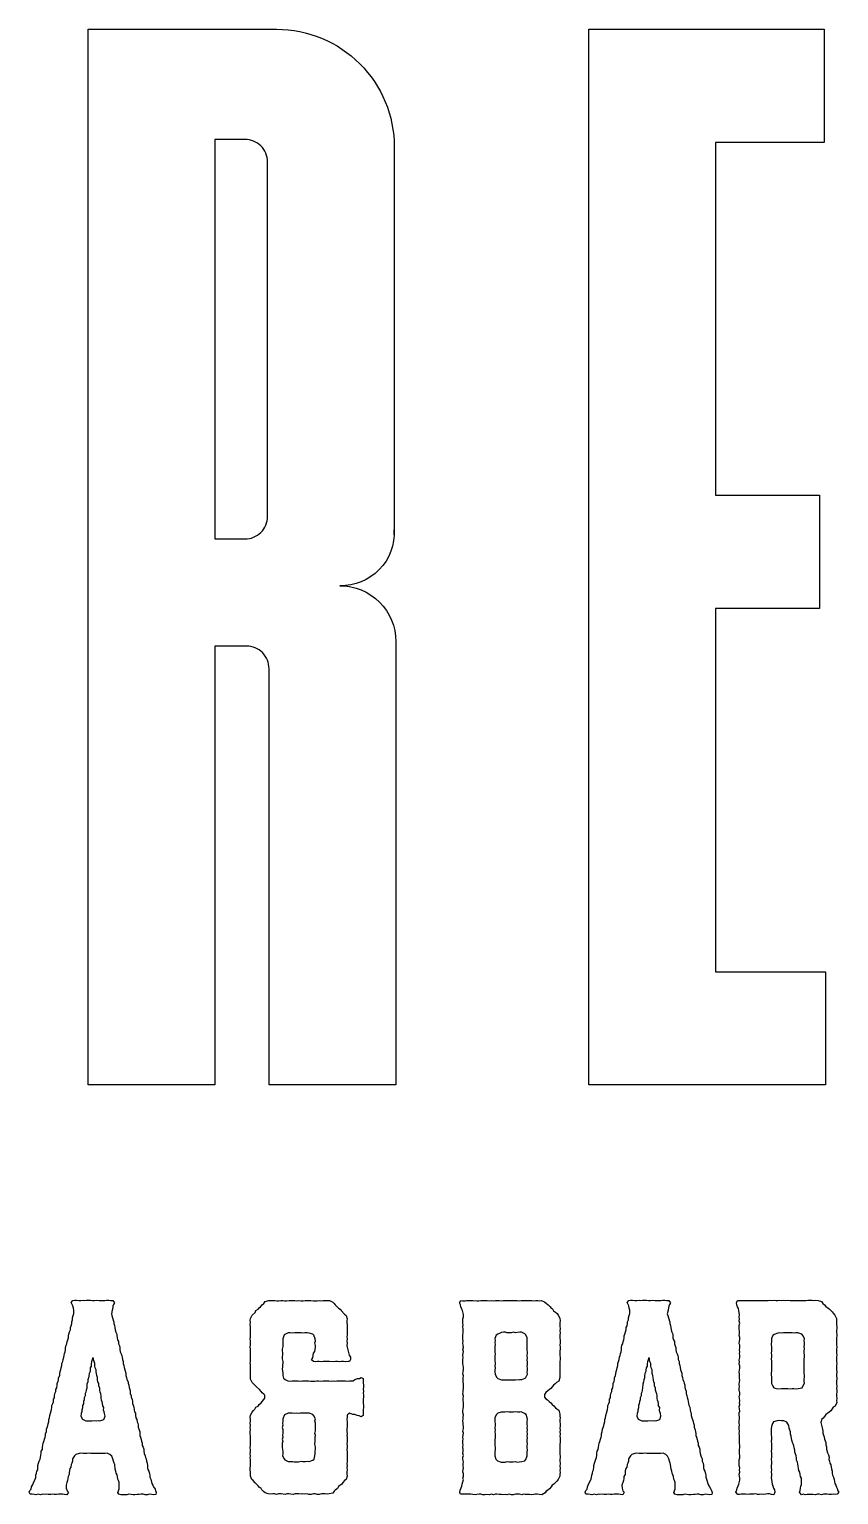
# Model space of a CAD drawing. Extents: x 1.4 to 53.1, y -29.6 to -4.3.
# Drawn here: x 39.16 to 53.06, y -29.63 to -4.45 of the extents above; entities that cross this region are included whole.
import ezdxf

# ---------------------------------------------------------------- set-up
doc = ezdxf.new("R2010")
doc.units = 0
doc.layers.add('INK_EXT_XXXXXX', color=7, linetype='CONTINUOUS')

msp = doc.modelspace()

# ---------------------------------------------------------------- linework, layer by layer
at = {"layer": 'INK_EXT_XXXXXX', "color": 7}
for points in [[(45.427, -13.051, -0.433903), (44.494, -14.01, -0.414214), (45.453, -14.969), (45.453, -22.586), (43.276, -22.586), (43.276, -15.435, 0.414214), (42.888, -15.046), (42.344, -15.046), (42.344, -22.586), (40.167, -22.586), (40.167, -4.449), (43.406, -4.449, -0.414214), (45.427, -6.47), (45.427, -13.138)], [(42.862, -13.207, 0.414214), (43.251, -12.818), (43.251, -6.729, 0.414214), (42.862, -6.341), (42.344, -6.341), (42.344, -13.207), (42.862, -13.207)]]:
    msp.add_lwpolyline(points, format="xyb", close=True, dxfattribs=at)
for points in [[(52.811, -4.449), (52.811, -6.393), (50.946, -6.393), (50.946, -12.456), (52.733, -12.456), (52.733, -14.399), (50.946, -14.399), (50.946, -20.643), (52.837, -20.643), (52.837, -22.586), (48.769, -22.586), (48.769, -4.449)], [(42.862, -6.341), (42.862, -6.341)], [(41.277, -29.466), (41.29, -29.492), (41.316, -29.532), (41.325, -29.554), (41.338, -29.593), (41.329, -29.624), (41.286, -29.628), (41.26, -29.624), (41.22, -29.619), (41.185, -29.628), (41.146, -29.628), (41.11, -29.619), (41.08, -29.619), (41.045, -29.624), (41.014, -29.624), (40.97, -29.628), (40.94, -29.628), (40.905, -29.624), (40.865, -29.619), (40.834, -29.628), (40.734, -29.628), (40.694, -29.619), (40.677, -29.589), (40.69, -29.563), (40.699, -29.528), (40.699, -29.453), (40.699, -29.418), (40.69, -29.387), (40.677, -29.361), (40.672, -29.317), (40.663, -29.286), (40.65, -29.256), (40.642, -29.225), (40.633, -29.19), (40.624, -29.111), (40.615, -29.089), (40.602, -29.054), (40.593, -29.01), (40.572, -28.967), (40.541, -28.94), (40.493, -28.914), (40.458, -28.923), (40.387, -28.923), (40.344, -28.918), (40.252, -28.918), (40.212, -28.923), (40.182, -28.914), (40.146, -28.918), (40.111, -28.923), (40.081, -28.918), (40.037, -28.914), (40.011, -28.923), (39.958, -28.936), (39.932, -28.962), (39.897, -29.01), (39.897, -29.05), (39.888, -29.089), (39.875, -29.111), (39.87, -29.155), (39.853, -29.181), (39.844, -29.221), (39.84, -29.247), (39.84, -29.282), (39.822, -29.317), (39.818, -29.352), (39.813, -29.387), (39.8, -29.418), (39.787, -29.462), (39.792, -29.519), (39.805, -29.563), (39.827, -29.584), (39.8, -29.628), (39.761, -29.624), (39.726, -29.619), (39.656, -29.619), (39.621, -29.624), (39.586, -29.624), (39.555, -29.619), (39.524, -29.624), (39.48, -29.624), (39.454, -29.619), (39.41, -29.624), (39.384, -29.619), (39.349, -29.628), (39.309, -29.619), (39.27, -29.628), (39.239, -29.624), (39.204, -29.619), (39.169, -29.619), (39.156, -29.584), (39.165, -29.554), (39.187, -29.532), (39.196, -29.492), (39.209, -29.466), (39.226, -29.427), (39.257, -29.361), (39.266, -29.335), (39.27, -29.291), (39.279, -29.256), (39.288, -29.225), (39.301, -29.199), (39.305, -29.155), (39.305, -29.129), (39.314, -29.089), (39.327, -29.05), (39.34, -29.019), (39.349, -28.988), (39.353, -28.949), (39.358, -28.914), (39.362, -28.883), (39.38, -28.853), (39.384, -28.809), (39.388, -28.778), (39.393, -28.743), (39.406, -28.712), (39.419, -28.677), (39.428, -28.638), (39.437, -28.616), (39.437, -28.581), (39.45, -28.542), (39.454, -28.502), (39.463, -28.476), (39.476, -28.441), (39.48, -28.41), (39.494, -28.371), (39.494, -28.336), (39.502, -28.305), (39.511, -28.27), (39.52, -28.23), (39.537, -28.165), (39.546, -28.13), (39.546, -28.095), (39.559, -28.064), (39.572, -28.033), (39.572, -27.989), (39.59, -27.963), (39.59, -27.928), (39.594, -27.889), (39.612, -27.854), (39.612, -27.823), (39.629, -27.793), (39.634, -27.748), (39.634, -27.718), (39.651, -27.679), (39.66, -27.652), (39.66, -27.621), (39.678, -27.582), (39.682, -27.551), (39.686, -27.512), (39.699, -27.477), (39.704, -27.451), (39.717, -27.411), (39.717, -27.376), (39.73, -27.337), (39.739, -27.306), (39.748, -27.266), (39.756, -27.236), (39.761, -27.201), (39.774, -27.175), (39.778, -27.131), (39.778, -27.1), (39.787, -27.061), (39.8, -27.039), (39.809, -26.995), (39.818, -26.968), (39.827, -26.933), (39.827, -26.898), (39.835, -26.868), (39.849, -26.828), (39.862, -26.793), (39.862, -26.754), (39.875, -26.728), (39.884, -26.684), (39.884, -26.657), (39.897, -26.622), (39.901, -26.587), (39.91, -26.548), (39.923, -26.517), (39.923, -26.456), (39.914, -26.421), (39.906, -26.386), (39.892, -26.359), (39.875, -26.324), (39.906, -26.289), (39.936, -26.285), (39.967, -26.285), (40.006, -26.294), (40.041, -26.294), (40.081, -26.285), (40.107, -26.289), (40.138, -26.285), (40.208, -26.285), (40.243, -26.294), (40.278, -26.294), (40.317, -26.285), (40.357, -26.289), (40.414, -26.289), (40.453, -26.294), (40.484, -26.285), (40.523, -26.285), (40.554, -26.289), (40.593, -26.294), (40.62, -26.329), (40.602, -26.359), (40.593, -26.39), (40.589, -26.416), (40.58, -26.456), (40.567, -26.522), (40.576, -26.552), (40.585, -26.592), (40.611, -26.662), (40.611, -26.684), (40.62, -26.723), (40.628, -26.758), (40.633, -26.798), (40.642, -26.833), (40.659, -26.868), (40.659, -26.894), (40.663, -26.933), (40.672, -26.968), (40.69, -26.995), (40.69, -27.034), (40.703, -27.069), (40.712, -27.1), (40.712, -27.135), (40.72, -27.175), (40.734, -27.209), (40.747, -27.24), (40.751, -27.266), (40.756, -27.306), (40.769, -27.337), (40.769, -27.376), (40.782, -27.411), (40.786, -27.442), (40.795, -27.481), (40.817, -27.543), (40.817, -27.582), (40.826, -27.613), (40.834, -27.648), (40.852, -27.687), (40.856, -27.713), (40.865, -27.748), (40.87, -27.784), (40.883, -27.823), (40.891, -27.849), (40.891, -27.889), (40.905, -27.928), (40.909, -27.954), (40.922, -27.994), (40.927, -28.029), (40.931, -28.064), (40.94, -28.09), (40.953, -28.125), (40.957, -28.169), (40.966, -28.204), (40.979, -28.226), (40.979, -28.265), (40.988, -28.305), (41.001, -28.336), (41.01, -28.375), (41.018, -28.401), (41.027, -28.432), (41.027, -28.467), (41.045, -28.511), (41.053, -28.546), (41.058, -28.577), (41.058, -28.612), (41.067, -28.638), (41.08, -28.682), (41.084, -28.708), (41.097, -28.743), (41.097, -28.783), (41.115, -28.813), (41.124, -28.844), (41.124, -28.879), (41.132, -28.918), (41.146, -28.958), (41.154, -28.988), (41.163, -29.015), (41.167, -29.054), (41.181, -29.089), (41.189, -29.129), (41.189, -29.164), (41.194, -29.195), (41.211, -29.225), (41.22, -29.265), (41.229, -29.3), (41.229, -29.33), (41.242, -29.361), (41.264, -29.435)], [(44.752, -27.648), (44.795, -27.634), (44.83, -27.63), (44.861, -27.613), (44.892, -27.634), (44.892, -27.713), (44.9, -27.74), (44.896, -27.775), (44.892, -27.819), (44.896, -27.849), (44.892, -27.889), (44.896, -27.915), (44.9, -27.95), (44.892, -27.985), (44.892, -28.055), (44.896, -28.095), (44.9, -28.125), (44.892, -28.169), (44.892, -28.27), (44.861, -28.292), (44.826, -28.274), (44.791, -28.27), (44.752, -28.252), (44.717, -28.248), (44.655, -28.226), (44.616, -28.261), (44.616, -28.296), (44.611, -28.331), (44.616, -28.375), (44.616, -28.406), (44.62, -28.445), (44.611, -28.507), (44.611, -28.542), (44.62, -28.581), (44.611, -28.612), (44.616, -28.642), (44.62, -28.686), (44.616, -28.717), (44.611, -28.756), (44.62, -28.783), (44.616, -28.818), (44.611, -28.857), (44.62, -28.888), (44.616, -28.927), (44.616, -28.988), (44.62, -29.024), (44.62, -29.063), (44.611, -29.098), (44.62, -29.129), (44.611, -29.164), (44.616, -29.199), (44.611, -29.238), (44.611, -29.269), (44.62, -29.308), (44.598, -29.37), (44.572, -29.387), (44.541, -29.418), (44.524, -29.449), (44.489, -29.471), (44.467, -29.488), (44.449, -29.523), (44.414, -29.549), (44.397, -29.567), (44.37, -29.602), (44.309, -29.615), (44.278, -29.619), (44.239, -29.615), (44.177, -29.615), (44.138, -29.624), (44.103, -29.624), (44.068, -29.615), (44.037, -29.615), (44.002, -29.624), (43.958, -29.624), (43.928, -29.615), (43.893, -29.619), (43.853, -29.615), (43.827, -29.619), (43.788, -29.615), (43.722, -29.615), (43.691, -29.624), (43.647, -29.619), (43.617, -29.615), (43.582, -29.615), (43.551, -29.624), (43.481, -29.615), (43.437, -29.615), (43.406, -29.624), (43.367, -29.615), (43.341, -29.615), (43.297, -29.619), (43.262, -29.615), (43.209, -29.598), (43.183, -29.576), (43.152, -29.545), (43.139, -29.523), (43.104, -29.497), (43.086, -29.475), (43.056, -29.44), (43.038, -29.422), (43.003, -29.387), (42.981, -29.37), (42.959, -29.308), (42.955, -29.273), (42.955, -29.234), (42.951, -29.208), (42.951, -29.168), (42.959, -29.138), (42.959, -29.024), (42.951, -28.988), (42.959, -28.967), (42.951, -28.923), (42.955, -28.892), (42.955, -28.862), (42.951, -28.818), (42.959, -28.783), (42.959, -28.756), (42.955, -28.717), (42.959, -28.686), (42.955, -28.642), (42.959, -28.616), (42.951, -28.581), (42.951, -28.55), (42.955, -28.507), (42.951, -28.471), (42.959, -28.441), (42.951, -28.401), (42.959, -28.366), (42.959, -28.331), (42.951, -28.301), (42.959, -28.261), (42.986, -28.213), (43.008, -28.182), (43.034, -28.156), (43.051, -28.125), (43.086, -28.108), (43.104, -28.077), (43.139, -28.051), (43.161, -28.024), (43.187, -27.994), (43.205, -27.967), (43.205, -27.919), (43.187, -27.902), (43.157, -27.88), (43.139, -27.854), (43.113, -27.823), (43.06, -27.775), (43.03, -27.744), (43.012, -27.727), (42.986, -27.7), (42.959, -27.643), (42.955, -27.604), (42.955, -27.499), (42.959, -27.464), (42.955, -27.437), (42.955, -27.394), (42.951, -27.372), (42.959, -27.337), (42.955, -27.301), (42.955, -27.262), (42.959, -27.231), (42.959, -27.126), (42.951, -27.087), (42.959, -27.052), (42.959, -26.982), (42.951, -26.951), (42.955, -26.92), (42.955, -26.881), (42.959, -26.85), (42.955, -26.811), (42.959, -26.785), (42.959, -26.745), (42.951, -26.706), (42.955, -26.671), (42.951, -26.635), (42.959, -26.6), (42.986, -26.543), (43.038, -26.5), (43.051, -26.465), (43.086, -26.443), (43.108, -26.416), (43.13, -26.399), (43.157, -26.368), (43.187, -26.342), (43.209, -26.311), (43.271, -26.289), (43.297, -26.294), (43.376, -26.294), (43.411, -26.298), (43.446, -26.298), (43.476, -26.289), (43.511, -26.289), (43.542, -26.298), (43.577, -26.298), (43.621, -26.294), (43.652, -26.289), (43.687, -26.294), (43.718, -26.294), (43.753, -26.298), (43.788, -26.294), (43.827, -26.298), (43.862, -26.298), (43.897, -26.294), (43.923, -26.294), (43.967, -26.289), (43.994, -26.289), (44.037, -26.298), (44.103, -26.298), (44.134, -26.289), (44.169, -26.298), (44.204, -26.289), (44.243, -26.294), (44.274, -26.294), (44.313, -26.289), (44.37, -26.32), (44.397, -26.342), (44.414, -26.368), (44.471, -26.425), (44.497, -26.443), (44.515, -26.465), (44.572, -26.526), (44.598, -26.548), (44.616, -26.609), (44.611, -26.64), (44.611, -26.671), (44.616, -26.71), (44.616, -26.749), (44.62, -26.785), (44.62, -26.855), (44.616, -26.881), (44.611, -26.916), (44.616, -26.951), (44.611, -26.995), (44.62, -27.025), (44.611, -27.065), (44.616, -27.096), (44.633, -27.161), (44.651, -27.231), (44.673, -27.266), (44.677, -27.306), (44.66, -27.341), (44.633, -27.341), (44.594, -27.345), (44.554, -27.337), (44.519, -27.337), (44.489, -27.345), (44.449, -27.337), (44.419, -27.337), (44.384, -27.345), (44.313, -27.337), (44.283, -27.337), (44.248, -27.341), (44.208, -27.337), (44.169, -27.345), (44.138, -27.337), (44.107, -27.337), (44.072, -27.345), (44.037, -27.337), (44.007, -27.31), (44.029, -27.275), (44.042, -27.196), (44.064, -27.17), (44.072, -27.096), (44.072, -27.065), (44.064, -27.017), (44.072, -26.99), (44.068, -26.951), (44.046, -26.89), (44.029, -26.868), (43.963, -26.855), (43.932, -26.846), (43.893, -26.85), (43.853, -26.855), (43.827, -26.85), (43.783, -26.846), (43.748, -26.85), (43.718, -26.846), (43.678, -26.855), (43.639, -26.846), (43.604, -26.846), (43.538, -26.881), (43.511, -26.951), (43.511, -27.082), (43.503, -27.126), (43.503, -27.157), (43.507, -27.192), (43.507, -27.227), (43.503, -27.262), (43.503, -27.293), (43.511, -27.337), (43.511, -27.367), (43.507, -27.398), (43.507, -27.437), (43.503, -27.468), (43.511, -27.538), (43.511, -27.582), (43.525, -27.626), (43.555, -27.648), (43.599, -27.67), (43.639, -27.679), (43.674, -27.67), (43.704, -27.674), (43.748, -27.67), (43.774, -27.674), (43.809, -27.679), (43.853, -27.67), (43.88, -27.674), (43.919, -27.67), (43.954, -27.674), (43.994, -27.679), (44.064, -27.679), (44.094, -27.674), (44.125, -27.674), (44.169, -27.679), (44.204, -27.67), (44.234, -27.674), (44.27, -27.674), (44.305, -27.67), (44.344, -27.679), (44.375, -27.674), (44.405, -27.679), (44.44, -27.67), (44.48, -27.67), (44.519, -27.674), (44.55, -27.67), (44.589, -27.67), (44.62, -27.679), (44.655, -27.67), (44.721, -27.67)], [(46.587, -26.438), (46.57, -26.403), (46.565, -26.368), (46.548, -26.333), (46.57, -26.294), (46.6, -26.298), (46.644, -26.298), (46.671, -26.294), (46.714, -26.294), (46.749, -26.289), (46.776, -26.289), (46.846, -26.298), (46.881, -26.298), (46.916, -26.289), (46.951, -26.294), (46.982, -26.294), (47.021, -26.289), (47.061, -26.298), (47.091, -26.294), (47.131, -26.298), (47.166, -26.294), (47.196, -26.294), (47.227, -26.289), (47.271, -26.298), (47.297, -26.294), (47.337, -26.289), (47.363, -26.289), (47.402, -26.294), (47.433, -26.294), (47.468, -26.289), (47.512, -26.294), (47.538, -26.289), (47.582, -26.298), (47.608, -26.289), (47.639, -26.289), (47.683, -26.294), (47.744, -26.294), (47.788, -26.289), (47.819, -26.298), (47.858, -26.294), (47.893, -26.294), (47.924, -26.298), (47.954, -26.289), (48.011, -26.316), (48.042, -26.346), (48.073, -26.364), (48.099, -26.395), (48.121, -26.421), (48.147, -26.434), (48.165, -26.469), (48.195, -26.491), (48.226, -26.513), (48.244, -26.543), (48.27, -26.596), (48.279, -26.64), (48.27, -26.671), (48.27, -26.71), (48.274, -26.736), (48.279, -26.771), (48.274, -26.815), (48.279, -26.85), (48.274, -26.881), (48.27, -26.92), (48.279, -26.99), (48.279, -27.021), (48.274, -27.061), (48.279, -27.091), (48.279, -27.122), (48.27, -27.161), (48.27, -27.196), (48.274, -27.236), (48.279, -27.271), (48.279, -27.306), (48.274, -27.337), (48.274, -27.376), (48.27, -27.407), (48.27, -27.586), (48.274, -27.617), (48.252, -27.679), (48.217, -27.7), (48.191, -27.722), (48.165, -27.744), (48.138, -27.775), (48.117, -27.805), (48.095, -27.823), (48.068, -27.845), (48.033, -27.871), (48.011, -27.906), (48.011, -27.954), (48.033, -27.981), (48.06, -27.998), (48.09, -28.029), (48.117, -28.051), (48.143, -28.081), (48.169, -28.099), (48.195, -28.134), (48.222, -28.152), (48.252, -28.178), (48.27, -28.244), (48.27, -28.279), (48.279, -28.305), (48.274, -28.34), (48.274, -28.375), (48.279, -28.41), (48.279, -28.45), (48.274, -28.485), (48.279, -28.52), (48.27, -28.55), (48.279, -28.59), (48.274, -28.625), (48.279, -28.651), (48.279, -28.73), (48.27, -28.761), (48.27, -28.927), (48.279, -28.971), (48.27, -29.041), (48.279, -29.098), (48.274, -29.133), (48.279, -29.177), (48.27, -29.212), (48.279, -29.247), (48.27, -29.278), (48.27, -29.308), (48.244, -29.37), (48.222, -29.396), (48.191, -29.422), (48.169, -29.449), (48.138, -29.466), (48.125, -29.492), (48.095, -29.528), (48.068, -29.549), (48.038, -29.567), (48.02, -29.598), (47.963, -29.628), (47.919, -29.624), (47.884, -29.619), (47.849, -29.619), (47.823, -29.624), (47.788, -29.628), (47.748, -29.624), (47.678, -29.624), (47.643, -29.619), (47.617, -29.628), (47.578, -29.619), (47.512, -29.619), (47.472, -29.628), (47.442, -29.628), (47.402, -29.619), (47.363, -29.628), (47.337, -29.624), (47.293, -29.628), (47.267, -29.624), (47.232, -29.624), (47.192, -29.619), (47.166, -29.619), (47.131, -29.628), (47.096, -29.619), (47.056, -29.628), (47.017, -29.624), (46.982, -29.628), (46.947, -29.628), (46.916, -29.619), (46.885, -29.619), (46.846, -29.624), (46.815, -29.628), (46.776, -29.624), (46.745, -29.619), (46.565, -29.619), (46.552, -29.589), (46.557, -29.549), (46.574, -29.51), (46.587, -29.479), (46.592, -29.449), (46.614, -29.37), (46.605, -29.343), (46.614, -29.308), (46.614, -29.269), (46.605, -29.234), (46.609, -29.195), (46.614, -29.164), (46.609, -29.133), (46.609, -29.098), (46.614, -29.063), (46.605, -29.019), (46.605, -28.984), (46.614, -28.953), (46.605, -28.918), (46.609, -28.879), (46.609, -28.844), (46.605, -28.818), (46.609, -28.774), (46.605, -28.748), (46.605, -28.704), (46.609, -28.669), (46.605, -28.638), (46.609, -28.598), (46.614, -28.572), (46.605, -28.537), (46.614, -28.493), (46.614, -28.463), (46.609, -28.423), (46.609, -28.397), (46.605, -28.362), (46.609, -28.322), (46.609, -28.287), (46.614, -28.257), (46.605, -28.217), (46.605, -28.187), (46.609, -28.152), (46.614, -28.112), (46.614, -28.046), (46.609, -28.011), (46.609, -27.967), (46.614, -27.937), (46.605, -27.897), (46.609, -27.862), (46.609, -27.836), (46.614, -27.797), (46.614, -27.722), (46.609, -27.696), (46.609, -27.621), (46.614, -27.586), (46.605, -27.551), (46.609, -27.516), (46.614, -27.477), (46.614, -27.442), (46.609, -27.411), (46.605, -27.372), (46.605, -27.301), (46.609, -27.275), (46.605, -27.231), (46.614, -27.17), (46.605, -27.126), (46.614, -27.096), (46.609, -27.065), (46.605, -27.021), (46.609, -26.995), (46.605, -26.955), (46.605, -26.881), (46.609, -26.85), (46.609, -26.776), (46.605, -26.745), (46.609, -26.706), (46.605, -26.679), (46.605, -26.605), (46.614, -26.574), (46.614, -26.53), (46.6, -26.465)], [(50.829, -29.466), (50.842, -29.492), (50.868, -29.532), (50.877, -29.554), (50.89, -29.593), (50.881, -29.624), (50.838, -29.628), (50.811, -29.624), (50.772, -29.619), (50.737, -29.628), (50.697, -29.628), (50.662, -29.619), (50.632, -29.619), (50.597, -29.624), (50.566, -29.624), (50.522, -29.628), (50.491, -29.628), (50.456, -29.624), (50.417, -29.619), (50.386, -29.628), (50.286, -29.628), (50.246, -29.619), (50.229, -29.589), (50.242, -29.563), (50.251, -29.528), (50.251, -29.453), (50.251, -29.418), (50.242, -29.387), (50.229, -29.361), (50.224, -29.317), (50.215, -29.286), (50.202, -29.256), (50.194, -29.225), (50.185, -29.19), (50.176, -29.111), (50.167, -29.089), (50.154, -29.054), (50.145, -29.01), (50.123, -28.967), (50.093, -28.94), (50.045, -28.914), (50.01, -28.923), (49.939, -28.923), (49.896, -28.918), (49.804, -28.918), (49.764, -28.923), (49.733, -28.914), (49.698, -28.918), (49.663, -28.923), (49.633, -28.918), (49.589, -28.914), (49.563, -28.923), (49.51, -28.936), (49.484, -28.962), (49.449, -29.01), (49.449, -29.05), (49.44, -29.089), (49.427, -29.111), (49.422, -29.155), (49.405, -29.181), (49.396, -29.221), (49.392, -29.247), (49.392, -29.282), (49.374, -29.317), (49.37, -29.352), (49.365, -29.387), (49.352, -29.418), (49.339, -29.462), (49.343, -29.519), (49.357, -29.563), (49.378, -29.584), (49.352, -29.628), (49.313, -29.624), (49.278, -29.619), (49.208, -29.619), (49.173, -29.624), (49.137, -29.624), (49.107, -29.619), (49.076, -29.624), (49.032, -29.624), (49.006, -29.619), (48.962, -29.624), (48.936, -29.619), (48.901, -29.628), (48.861, -29.619), (48.822, -29.628), (48.791, -29.624), (48.756, -29.619), (48.721, -29.619), (48.708, -29.584), (48.717, -29.554), (48.739, -29.532), (48.747, -29.492), (48.761, -29.466), (48.778, -29.427), (48.809, -29.361), (48.818, -29.335), (48.822, -29.291), (48.831, -29.256), (48.84, -29.225), (48.853, -29.199), (48.857, -29.155), (48.857, -29.129), (48.866, -29.089), (48.879, -29.05), (48.892, -29.019), (48.901, -28.988), (48.905, -28.949), (48.91, -28.914), (48.914, -28.883), (48.932, -28.853), (48.936, -28.809), (48.94, -28.778), (48.945, -28.743), (48.958, -28.712), (48.971, -28.677), (48.98, -28.638), (48.989, -28.616), (48.989, -28.581), (49.002, -28.542), (49.006, -28.502), (49.015, -28.476), (49.028, -28.441), (49.032, -28.41), (49.045, -28.371), (49.045, -28.336), (49.054, -28.305), (49.063, -28.27), (49.072, -28.23), (49.089, -28.165), (49.098, -28.13), (49.098, -28.095), (49.111, -28.064), (49.124, -28.033), (49.124, -27.989), (49.142, -27.963), (49.142, -27.928), (49.146, -27.889), (49.164, -27.854), (49.164, -27.823), (49.181, -27.793), (49.186, -27.748), (49.186, -27.718), (49.203, -27.679), (49.212, -27.652), (49.212, -27.621), (49.23, -27.582), (49.234, -27.551), (49.238, -27.512), (49.251, -27.477), (49.256, -27.451), (49.269, -27.411), (49.269, -27.376), (49.282, -27.337), (49.291, -27.306), (49.3, -27.266), (49.308, -27.236), (49.313, -27.201), (49.326, -27.175), (49.33, -27.131), (49.33, -27.1), (49.339, -27.061), (49.352, -27.039), (49.361, -26.995), (49.37, -26.968), (49.378, -26.933), (49.378, -26.898), (49.387, -26.868), (49.4, -26.828), (49.413, -26.793), (49.413, -26.754), (49.427, -26.728), (49.435, -26.684), (49.435, -26.657), (49.449, -26.622), (49.453, -26.587), (49.462, -26.548), (49.475, -26.517), (49.475, -26.456), (49.466, -26.421), (49.457, -26.386), (49.444, -26.359), (49.427, -26.324), (49.457, -26.289), (49.488, -26.285), (49.519, -26.285), (49.558, -26.294), (49.593, -26.294), (49.633, -26.285), (49.659, -26.289), (49.69, -26.285), (49.76, -26.285), (49.795, -26.294), (49.83, -26.294), (49.869, -26.285), (49.909, -26.289), (49.966, -26.289), (50.005, -26.294), (50.036, -26.285), (50.075, -26.285), (50.106, -26.289), (50.145, -26.294), (50.172, -26.329), (50.154, -26.359), (50.145, -26.39), (50.141, -26.416), (50.132, -26.456), (50.119, -26.522), (50.128, -26.552), (50.137, -26.592), (50.163, -26.662), (50.163, -26.684), (50.172, -26.723), (50.18, -26.758), (50.185, -26.798), (50.194, -26.833), (50.211, -26.868), (50.211, -26.894), (50.215, -26.933), (50.224, -26.968), (50.242, -26.995), (50.242, -27.034), (50.255, -27.069), (50.264, -27.1), (50.264, -27.135), (50.272, -27.175), (50.286, -27.209), (50.299, -27.24), (50.303, -27.266), (50.308, -27.306), (50.321, -27.337), (50.321, -27.376), (50.334, -27.411), (50.338, -27.442), (50.347, -27.481), (50.369, -27.543), (50.369, -27.582), (50.378, -27.613), (50.386, -27.648), (50.404, -27.687), (50.408, -27.713), (50.417, -27.748), (50.421, -27.784), (50.434, -27.823), (50.443, -27.849), (50.443, -27.889), (50.456, -27.928), (50.461, -27.954), (50.474, -27.994), (50.478, -28.029), (50.483, -28.064), (50.491, -28.09), (50.505, -28.125), (50.509, -28.169), (50.518, -28.204), (50.531, -28.226), (50.531, -28.265), (50.54, -28.305), (50.553, -28.336), (50.562, -28.375), (50.57, -28.401), (50.579, -28.432), (50.579, -28.467), (50.597, -28.511), (50.605, -28.546), (50.61, -28.577), (50.61, -28.612), (50.619, -28.638), (50.632, -28.682), (50.636, -28.708), (50.649, -28.743), (50.649, -28.783), (50.667, -28.813), (50.676, -28.844), (50.676, -28.879), (50.684, -28.918), (50.697, -28.958), (50.706, -28.988), (50.715, -29.015), (50.719, -29.054), (50.732, -29.089), (50.741, -29.129), (50.741, -29.164), (50.746, -29.195), (50.763, -29.225), (50.772, -29.265), (50.781, -29.3), (50.781, -29.33), (50.794, -29.361), (50.816, -29.435)], [(51.907, -29.624), (51.872, -29.615), (51.841, -29.615), (51.81, -29.619), (51.771, -29.624), (51.736, -29.619), (51.705, -29.624), (51.67, -29.624), (51.639, -29.615), (51.604, -29.619), (51.53, -29.619), (51.495, -29.624), (51.464, -29.619), (51.39, -29.619), (51.359, -29.624), (51.328, -29.624), (51.298, -29.584), (51.311, -29.545), (51.319, -29.514), (51.337, -29.475), (51.346, -29.449), (51.363, -29.378), (51.363, -29.343), (51.355, -29.273), (51.363, -29.243), (51.359, -29.199), (51.363, -29.168), (51.355, -29.133), (51.355, -29.032), (51.363, -28.997), (51.363, -28.962), (51.359, -28.918), (51.359, -28.853), (51.363, -28.818), (51.363, -28.783), (51.359, -28.748), (51.359, -28.612), (51.355, -28.577), (51.359, -28.542), (51.355, -28.498), (51.355, -28.463), (51.359, -28.436), (51.355, -28.401), (51.355, -28.357), (51.359, -28.322), (51.359, -28.292), (51.355, -28.261), (51.355, -28.222), (51.363, -28.191), (51.359, -28.152), (51.355, -28.117), (51.363, -28.077), (51.359, -28.051), (51.363, -28.016), (51.359, -27.972), (51.355, -27.937), (51.363, -27.911), (51.363, -27.867), (51.355, -27.841), (51.355, -27.801), (51.359, -27.77), (51.355, -27.735), (51.359, -27.691), (51.363, -27.665), (51.359, -27.626), (51.359, -27.551), (51.355, -27.525), (51.359, -27.486), (51.363, -27.455), (51.363, -27.415), (51.355, -27.385), (51.359, -27.345), (51.355, -27.315), (51.363, -27.271), (51.363, -27.236), (51.359, -27.201), (51.363, -27.175), (51.359, -27.139), (51.363, -27.104), (51.363, -27.061), (51.355, -27.034), (51.359, -26.99), (51.363, -26.964), (51.363, -26.929), (51.355, -26.894), (51.359, -26.859), (51.359, -26.815), (51.355, -26.789), (51.355, -26.719), (51.363, -26.679), (51.355, -26.644), (51.359, -26.605), (51.355, -26.57), (51.359, -26.539), (51.35, -26.465), (51.341, -26.43), (51.324, -26.403), (51.311, -26.368), (51.306, -26.329), (51.324, -26.294), (51.359, -26.289), (51.39, -26.289), (51.433, -26.294), (51.46, -26.294), (51.499, -26.289), (51.53, -26.294), (51.565, -26.289), (51.604, -26.289), (51.635, -26.294), (51.674, -26.289), (51.701, -26.294), (51.736, -26.289), (51.806, -26.289), (51.85, -26.294), (51.876, -26.285), (51.915, -26.294), (51.955, -26.285), (51.99, -26.289), (52.016, -26.294), (52.051, -26.285), (52.082, -26.289), (52.121, -26.285), (52.156, -26.289), (52.187, -26.285), (52.231, -26.294), (52.266, -26.289), (52.292, -26.289), (52.336, -26.294), (52.371, -26.294), (52.393, -26.289), (52.428, -26.294), (52.472, -26.294), (52.498, -26.289), (52.533, -26.285), (52.608, -26.285), (52.638, -26.289), (52.673, -26.285), (52.713, -26.294), (52.766, -26.311), (52.792, -26.342), (52.818, -26.364), (52.844, -26.395), (52.879, -26.416), (52.901, -26.434), (52.923, -26.46), (52.954, -26.487), (52.971, -26.508), (52.998, -26.543), (53.024, -26.6), (53.028, -26.631), (53.028, -26.701), (53.033, -26.745), (53.033, -26.771), (53.024, -26.806), (53.024, -26.841), (53.033, -26.876), (53.024, -26.955), (53.024, -26.99), (53.028, -27.017), (53.028, -27.056), (53.033, -27.087), (53.028, -27.131), (53.028, -27.161), (53.024, -27.192), (53.033, -27.236), (53.028, -27.262), (53.028, -27.337), (53.033, -27.376), (53.028, -27.411), (53.028, -27.442), (53.024, -27.477), (53.033, -27.516), (53.024, -27.556), (53.028, -27.586), (53.033, -27.626), (53.024, -27.687), (53.024, -27.731), (53.033, -27.762), (53.024, -27.801), (53.033, -27.832), (53.033, -27.871), (53.024, -27.897), (53.024, -27.932), (53.033, -27.976), (53.024, -28.011), (53.033, -28.042), (53.002, -28.108), (52.971, -28.125), (52.949, -28.152), (52.928, -28.187), (52.897, -28.213), (52.875, -28.226), (52.844, -28.252), (52.818, -28.287), (52.796, -28.314), (52.774, -28.331), (52.757, -28.388), (52.774, -28.458), (52.783, -28.502), (52.792, -28.533), (52.792, -28.572), (52.805, -28.603), (52.814, -28.634), (52.818, -28.673), (52.831, -28.704), (52.84, -28.734), (52.844, -28.769), (52.853, -28.805), (52.853, -28.848), (52.871, -28.91), (52.888, -28.945), (52.897, -28.984), (52.892, -29.024), (52.906, -29.05), (52.91, -29.089), (52.928, -29.116), (52.932, -29.155), (52.941, -29.186), (52.949, -29.225), (52.949, -29.256), (52.958, -29.291), (52.976, -29.33), (52.985, -29.37), (52.998, -29.435), (53.015, -29.462), (53.024, -29.497), (53.037, -29.523), (53.046, -29.563), (53.063, -29.584), (53.037, -29.619), (53.002, -29.624), (52.976, -29.619), (52.941, -29.624), (52.901, -29.624), (52.866, -29.619), (52.801, -29.619), (52.77, -29.628), (52.726, -29.619), (52.7, -29.619), (52.665, -29.628), (52.621, -29.624), (52.52, -29.624), (52.489, -29.628), (52.459, -29.619), (52.424, -29.628), (52.389, -29.584), (52.402, -29.554), (52.406, -29.519), (52.415, -29.479), (52.424, -29.453), (52.424, -29.383), (52.424, -29.343), (52.406, -29.313), (52.402, -29.282), (52.397, -29.243), (52.38, -29.212), (52.371, -29.173), (52.367, -29.138), (52.362, -29.102), (52.358, -29.067), (52.34, -29.037), (52.336, -28.997), (52.332, -28.962), (52.319, -28.927), (52.31, -28.897), (52.31, -28.866), (52.301, -28.826), (52.292, -28.791), (52.279, -28.756), (52.27, -28.73), (52.257, -28.691), (52.253, -28.66), (52.244, -28.62), (52.235, -28.59), (52.235, -28.546), (52.226, -28.52), (52.213, -28.485), (52.205, -28.441), (52.174, -28.384), (52.121, -28.362), (52.078, -28.362), (52.051, -28.353), (52.007, -28.362), (51.946, -28.379), (51.924, -28.406), (51.911, -28.458), (51.902, -28.498), (51.902, -28.598), (51.911, -28.634), (51.911, -28.677), (51.902, -28.712), (51.907, -28.748), (51.911, -28.774), (51.907, -28.809), (51.907, -28.853), (51.902, -28.883), (51.911, -28.923), (51.911, -28.958), (51.907, -28.984), (51.902, -29.019), (51.911, -29.063), (51.911, -29.098), (51.902, -29.129), (51.902, -29.159), (51.911, -29.199), (51.902, -29.238), (51.907, -29.273), (51.907, -29.3), (51.902, -29.339), (51.911, -29.37), (51.92, -29.449), (51.933, -29.475), (51.942, -29.519), (51.959, -29.545), (51.968, -29.584), (51.95, -29.628)], [(47.161, -26.977), (47.153, -27.012), (47.161, -27.047), (47.153, -27.074), (47.153, -27.179), (47.161, -27.214), (47.153, -27.244), (47.153, -27.31), (47.161, -27.38), (47.153, -27.42), (47.161, -27.451), (47.153, -27.49), (47.153, -27.516), (47.161, -27.56), (47.183, -27.608), (47.205, -27.634), (47.267, -27.652), (47.297, -27.652), (47.337, -27.656), (47.372, -27.656), (47.402, -27.652), (47.433, -27.656), (47.477, -27.652), (47.508, -27.656), (47.578, -27.648), (47.617, -27.648), (47.674, -27.626), (47.687, -27.613), (47.718, -27.556), (47.713, -27.525), (47.718, -27.49), (47.718, -27.446), (47.709, -27.424), (47.718, -27.385), (47.718, -27.35), (47.709, -27.31), (47.718, -27.284), (47.709, -27.249), (47.718, -27.179), (47.709, -27.144), (47.713, -27.104), (47.713, -27.082), (47.709, -27.039), (47.709, -27.008), (47.713, -26.973), (47.713, -26.933), (47.687, -26.881), (47.67, -26.863), (47.613, -26.837), (47.582, -26.837), (47.547, -26.841), (47.508, -26.846), (47.477, -26.837), (47.433, -26.846), (47.363, -26.846), (47.337, -26.837), (47.302, -26.837), (47.267, -26.841), (47.205, -26.868), (47.179, -26.89), (47.157, -26.942)], [(52.078, -27.801), (52.121, -27.805), (52.148, -27.801), (52.191, -27.801), (52.231, -27.81), (52.266, -27.805), (52.292, -27.805), (52.336, -27.81), (52.367, -27.801), (52.433, -27.793), (52.446, -27.762), (52.476, -27.713), (52.472, -27.683), (52.472, -27.639), (52.476, -27.613), (52.476, -27.573), (52.472, -27.543), (52.472, -27.508), (52.468, -27.464), (52.468, -27.394), (52.472, -27.358), (52.468, -27.328), (52.468, -27.297), (52.476, -27.258), (52.476, -27.227), (52.472, -27.188), (52.472, -27.157), (52.476, -27.122), (52.472, -27.082), (52.476, -27.052), (52.476, -27.012), (52.472, -26.982), (52.476, -26.951), (52.454, -26.898), (52.428, -26.872), (52.362, -26.846), (52.327, -26.846), (52.301, -26.855), (52.266, -26.846), (52.156, -26.846), (52.113, -26.85), (52.086, -26.855), (52.051, -26.846), (52.016, -26.855), (51.955, -26.876), (51.929, -26.894), (51.911, -26.947), (51.911, -26.977), (51.902, -27.056), (51.911, -27.087), (51.911, -27.161), (51.902, -27.188), (51.907, -27.227), (51.911, -27.258), (51.902, -27.301), (51.907, -27.328), (51.907, -27.464), (51.911, -27.503), (51.902, -27.534), (51.902, -27.569), (51.907, -27.608), (51.911, -27.639), (51.911, -27.674), (51.907, -27.718), (51.929, -27.762), (51.95, -27.793), (52.016, -27.81)], [(40.129, -28.357), (40.23, -28.357), (40.269, -28.353), (40.309, -28.362), (40.339, -28.353), (40.37, -28.357), (40.436, -28.336), (40.458, -28.279), (40.449, -28.235), (40.44, -28.204), (40.431, -28.174), (40.436, -28.13), (40.418, -28.099), (40.414, -28.064), (40.409, -28.033), (40.396, -28.003), (40.392, -27.967), (40.392, -27.932), (40.387, -27.893), (40.374, -27.867), (40.366, -27.832), (40.366, -27.797), (40.348, -27.757), (40.348, -27.718), (40.335, -27.687), (40.33, -27.661), (40.326, -27.617), (40.317, -27.582), (40.309, -27.547), (40.304, -27.516), (40.304, -27.481), (40.287, -27.446), (40.282, -27.415), (40.282, -27.376), (40.269, -27.341), (40.26, -27.31), (40.26, -27.28), (40.247, -27.275), (40.239, -27.31), (40.225, -27.345), (40.221, -27.38), (40.221, -27.42), (40.203, -27.446), (40.199, -27.486), (40.199, -27.512), (40.182, -27.547), (40.177, -27.591), (40.173, -27.621), (40.164, -27.652), (40.16, -27.687), (40.146, -27.727), (40.142, -27.797), (40.133, -27.832), (40.129, -27.867), (40.116, -27.889), (40.116, -27.928), (40.098, -27.963), (40.098, -27.998), (40.089, -28.029), (40.085, -28.068), (40.072, -28.095), (40.072, -28.134), (40.059, -28.174), (40.059, -28.2), (40.05, -28.235), (40.041, -28.279), (40.068, -28.331)], [(49.681, -28.357), (49.782, -28.357), (49.821, -28.353), (49.861, -28.362), (49.891, -28.353), (49.922, -28.357), (49.988, -28.336), (50.01, -28.279), (50.001, -28.235), (49.992, -28.204), (49.983, -28.174), (49.988, -28.13), (49.97, -28.099), (49.966, -28.064), (49.961, -28.033), (49.948, -28.003), (49.944, -27.967), (49.944, -27.932), (49.939, -27.893), (49.926, -27.867), (49.917, -27.832), (49.917, -27.797), (49.9, -27.757), (49.9, -27.718), (49.887, -27.687), (49.882, -27.661), (49.878, -27.617), (49.869, -27.582), (49.861, -27.547), (49.856, -27.516), (49.856, -27.481), (49.839, -27.446), (49.834, -27.415), (49.834, -27.376), (49.821, -27.341), (49.812, -27.31), (49.812, -27.28), (49.799, -27.275), (49.79, -27.31), (49.777, -27.345), (49.773, -27.38), (49.773, -27.42), (49.755, -27.446), (49.751, -27.486), (49.751, -27.512), (49.733, -27.547), (49.729, -27.591), (49.725, -27.621), (49.716, -27.652), (49.711, -27.687), (49.698, -27.727), (49.694, -27.797), (49.685, -27.832), (49.681, -27.867), (49.668, -27.889), (49.668, -27.928), (49.65, -27.963), (49.65, -27.998), (49.641, -28.029), (49.637, -28.068), (49.624, -28.095), (49.624, -28.134), (49.611, -28.174), (49.611, -28.2), (49.602, -28.235), (49.593, -28.279), (49.62, -28.331)], [(44.029, -28.248), (43.967, -28.226), (43.928, -28.226), (43.901, -28.23), (43.858, -28.226), (43.818, -28.23), (43.788, -28.235), (43.753, -28.226), (43.718, -28.235), (43.674, -28.226), (43.647, -28.23), (43.604, -28.226), (43.542, -28.257), (43.511, -28.322), (43.511, -28.366), (43.507, -28.397), (43.511, -28.432), (43.503, -28.471), (43.511, -28.507), (43.511, -28.572), (43.507, -28.607), (43.511, -28.647), (43.503, -28.677), (43.511, -28.717), (43.503, -28.743), (43.503, -28.818), (43.511, -28.888), (43.511, -28.927), (43.507, -28.962), (43.533, -29.015), (43.547, -29.032), (43.604, -29.059), (43.682, -29.059), (43.709, -29.063), (43.783, -29.063), (43.827, -29.054), (43.858, -29.059), (43.901, -29.059), (43.932, -29.054), (43.967, -29.059), (44.029, -29.037), (44.051, -29.019), (44.064, -28.958), (44.068, -28.923), (44.068, -28.883), (44.072, -28.848), (44.072, -28.813), (44.068, -28.787), (44.064, -28.752), (44.068, -28.712), (44.068, -28.647), (44.072, -28.603), (44.064, -28.577), (44.072, -28.533), (44.072, -28.401), (44.064, -28.362), (44.072, -28.322), (44.046, -28.274)], [(47.665, -28.235), (47.608, -28.204), (47.582, -28.209), (47.547, -28.209), (47.508, -28.204), (47.477, -28.209), (47.437, -28.209), (47.402, -28.213), (47.372, -28.204), (47.328, -28.213), (47.262, -28.213), (47.205, -28.23), (47.183, -28.248), (47.157, -28.301), (47.153, -28.336), (47.153, -28.375), (47.161, -28.41), (47.161, -28.441), (47.153, -28.485), (47.161, -28.515), (47.153, -28.546), (47.161, -28.581), (47.161, -28.647), (47.153, -28.686), (47.153, -28.721), (47.157, -28.752), (47.153, -28.783), (47.161, -28.818), (47.161, -28.853), (47.157, -28.892), (47.157, -28.962), (47.175, -29.019), (47.201, -29.045), (47.262, -29.067), (47.332, -29.067), (47.367, -29.059), (47.402, -29.063), (47.468, -29.063), (47.508, -29.059), (47.538, -29.067), (47.573, -29.063), (47.617, -29.059), (47.67, -29.045), (47.687, -29.024), (47.713, -28.962), (47.713, -28.897), (47.718, -28.857), (47.713, -28.822), (47.713, -28.787), (47.718, -28.752), (47.709, -28.717), (47.713, -28.686), (47.718, -28.647), (47.709, -28.62), (47.718, -28.581), (47.709, -28.55), (47.718, -28.515), (47.713, -28.476), (47.718, -28.45), (47.709, -28.414), (47.709, -28.371), (47.718, -28.336), (47.709, -28.309), (47.691, -28.248)]]:
    msp.add_lwpolyline(points, close=True, dxfattribs=at)

doc.saveas('drawing.dxf')
